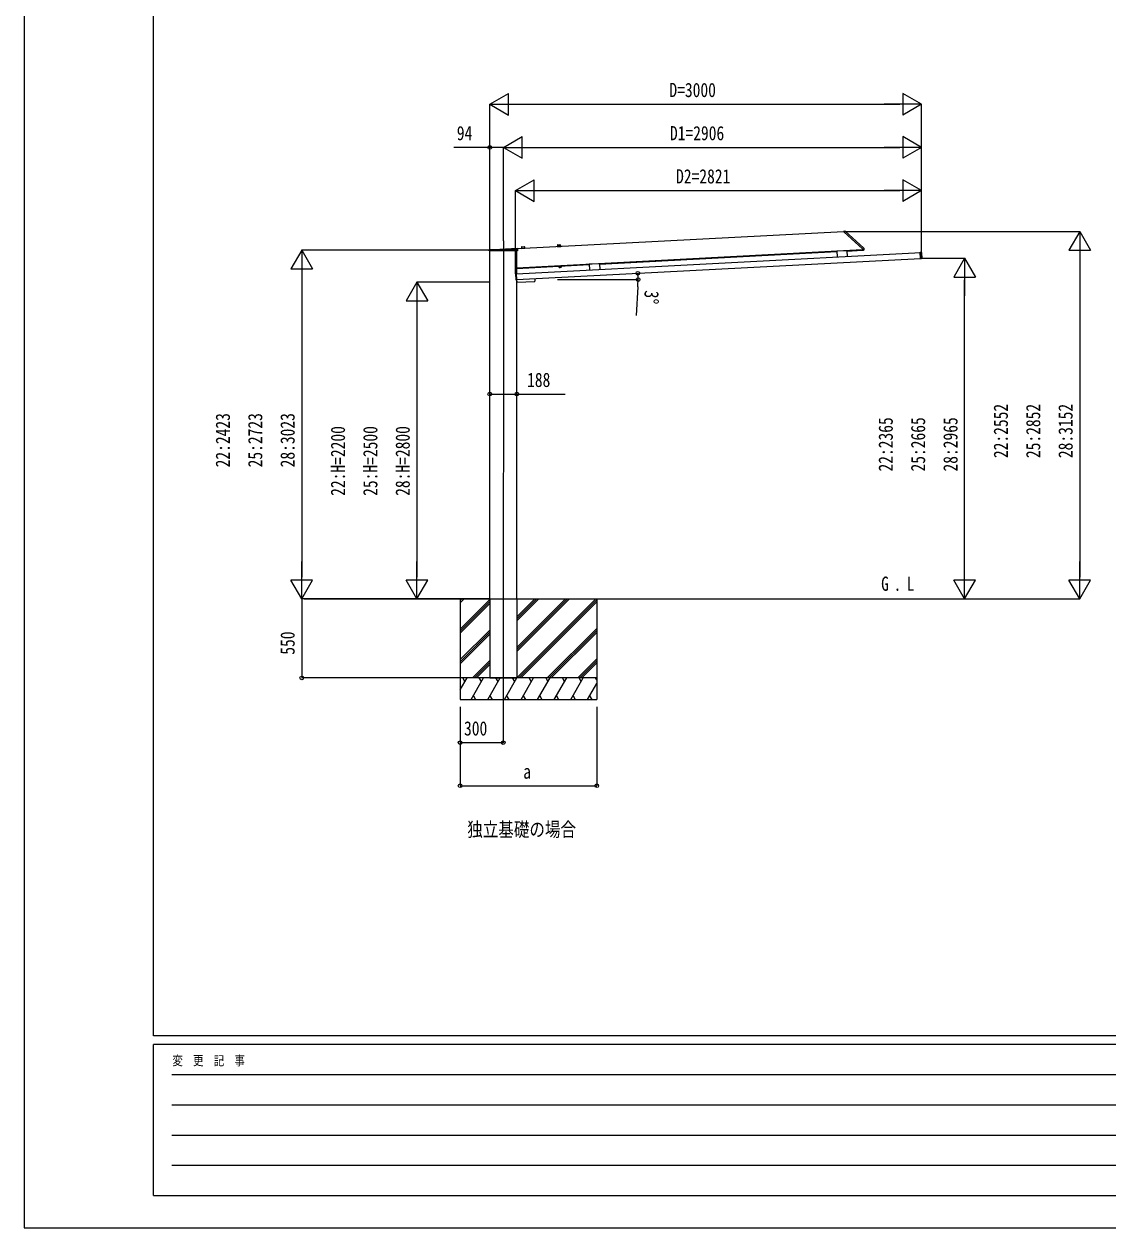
# Model space of a CAD drawing. Units: millimetres, scale not verified. Extents: x -12615 to 12615, y -8910 to 8910.
# Drawn here: x -12615 to -5082, y -8910 to -545 of the extents above; entities that cross this region are included whole.
import ezdxf
from ezdxf.enums import TextEntityAlignment as Align

# ---------------------------------------------------------------- set-up
doc = ezdxf.new("R2010")
doc.units = ezdxf.units.MM
doc.header["$LTSCALE"] = 50
for name, color, linetype in [('0-2_USER1', 3, 'Continuous'), ('0-4_YKK_12', 2, 'Continuous'), ('0-6_YKK_A1', 4, 'Continuous'), ('0-8_YKK_ZWAK', 7, 'Continuous')]:
    doc.layers.add(name, color=color, linetype=linetype)
doc.layers.add('0-7_YKK_D', color=6, linetype='Continuous', lineweight=18)
doc.styles.add('ＭＳ ゴシック', font='')
doc.styles.get('ＭＳ ゴシック').set_extended_font_data('MS Gothic')

msp = doc.modelspace()

# ---------------------------------------------------------------- linework, layer by layer
at = {"layer": '0-4_YKK_12'}
msp.add_line((-9284.04, -2051.11), (-9284.94, -5270.51), dxfattribs=at)
at = {"layer": '0-6_YKK_A1'}
for p, q in [((-9186.76, -2105.46), (-6918.99, -1986.61)), ((-6919.17, -1983.12), (-6911.57, -1983.19)), ((-6919.15, -1983.59), (-6919.17, -1983.12)), ((-6919.15, -1983.59), (-6918.85, -1989.21)), ((-6918.69, -1989.56), (-6789.2, -2106.15)), ((-6908.93, -1984.21), (-6781.07, -2099.34)), ((-9155.11, -2091.88), (-9140.17, -2091.1)), ((-8909.35, -2088.99), (-8909.36, -2090.52)), ((-8909.36, -2090.52), (-8885.4, -2089.26)), ((-8909.36, -2090.52), (-8885.4, -2089.26)), ((-8909.34, -2090.92), (-8909.36, -2090.52)), ((-8909.34, -2090.92), (-8885.38, -2089.66)), ((-8908.88, -2088.49), (-8886.09, -2087.3)), ((-8908.29, -2081.77), (-8908.35, -2088.46)), ((-8905.45, -2078.8), (-8890.52, -2078.02)), ((-8887.38, -2080.67), (-8886.62, -2087.32)), ((-8885.57, -2087.74), (-8885.4, -2089.26)), ((-8885.38, -2089.66), (-8885.4, -2089.26)), ((-9383.6, -2119.83), (-9383.53, -2111.98)), ((-9383.1, -2119.83), (-9383.6, -2119.83)), ((-9185.63, -2119.83), (-9383.1, -2119.83)), ((-9382.53, -2110.99), (-9187.02, -2110.99)), ((-9378.04, -4538), (-9378.04, -2119.83)), ((-9350.29, -2110.92), (-9188.05, -2102.42)), ((-9192.38, -2279.99), (-6380.11, -2132.61)), ((-9191.34, -2279.94), (-9191.34, -2119.83)), ((-9190.29, -2319.94), (-6384.7, -2172.9)), ((-9190.04, -2237.81), (-6788.75, -2111.96)), ((-9190.04, -2279.87), (-9190.04, -2119.83)), ((-9187.01, -2103.3), (-9186.03, -2111.88)), ((-9186.03, -2111.88), (-9186.03, -2111.9)), ((-9186.03, -2111.9), (-9185.13, -2119.83)), ((-9185.13, -2119.83), (-9185.63, -2119.83)), ((-9159.01, -2102.07), (-9159.02, -2103.6)), ((-9159.02, -2103.6), (-9135.05, -2102.35)), ((-9159.02, -2103.6), (-9135.05, -2102.35)), ((-9159, -2104), (-9159.02, -2103.6)), ((-9159, -2104), (-9135.03, -2102.75)), ((-9158.53, -2101.58), (-9135.75, -2100.38)), ((-9157.95, -2094.85), (-9158.01, -2101.55)), ((-9137.04, -2093.76), (-9136.28, -2100.41)), ((-9135.23, -2100.82), (-9135.05, -2102.35)), ((-9135.03, -2102.75), (-9135.05, -2102.35)), ((-8616.31, -2212.75), (-6966.74, -2126.3)), ((-6895.97, -2120.09), (-6966.87, -2123.8)), ((-6966.87, -2123.8), (-6964.81, -2163.25)), ((-6895.97, -2120.09), (-6893.9, -2159.53)), ((-6895.84, -2122.58), (-6788.49, -2116.96)), ((-6789.04, -2106.49), (-6788.95, -2108.1)), ((-6788.9, -2109.04), (-6788.95, -2108.1)), ((-6788.9, -2109.04), (-6781.27, -2109.1)), ((-6788.88, -2109.53), (-6788.9, -2109.04)), ((-6788.88, -2109.53), (-6788.49, -2116.96)), ((-6788.49, -2116.96), (-6780.88, -2116.56)), ((-6781.27, -2109.1), (-6779.86, -2109.12)), ((-6779.75, -2102.1), (-6779.43, -2108.19)), ((-6779.43, -2108.19), (-6779.36, -2109.59)), ((-6391.95, -2133.23), (-6386.79, -2132.96)), ((-6385.67, -2131.52), (-6386.87, -2131.58)), ((-6386.85, -2131.93), (-6386.87, -2131.58)), ((-6386.87, -2131.58), (-6386.87, -2131.58)), ((-6386.82, -2132.43), (-6386.85, -2131.93)), ((-6384.67, -2173.45), (-6386.82, -2132.43)), ((-6385.67, -2131.52), (-6385.67, -2131.52)), ((-6385.07, -2131.38), (-6379.18, -2131.07)), ((-6384.64, -2173.95), (-6384.67, -2173.45)), ((-6384.64, -2173.95), (-6384.63, -2174.3)), ((-6384.63, -2174.3), (-6383.43, -2174.24)), ((-6384.63, -2174.3), (-6384.63, -2174.3)), ((-6383.43, -2174.24), (-6383.43, -2174.24)), ((-6376.93, -2174.01), (-6382.82, -2174.32)), ((-6378.66, -2131.54), (-6376.46, -2173.49)), ((-9189.78, -2242.8), (-9190.04, -2237.85)), ((-9189.78, -2242.8), (-8687.21, -2216.47)), ((-8882.53, -2229.91), (-8897.52, -2230.69)), ((-8897.52, -2230.69), (-8897.26, -2235.6)), ((-8896.23, -2236.13), (-8897.26, -2235.6)), ((-8897.06, -2230.67), (-8897.15, -2229.07)), ((-8883.24, -2235.45), (-8896.23, -2236.13)), ((-8893.77, -2230.5), (-8893.51, -2235.41)), ((-8886.27, -2230.1), (-8886.02, -2235.02)), ((-8883.24, -2235.45), (-8882.27, -2234.82)), ((-8883.07, -2228.33), (-8882.98, -2229.93)), ((-8882.53, -2229.91), (-8882.27, -2234.82)), ((-8616.44, -2210.25), (-8687.34, -2213.97)), ((-8687.34, -2213.97), (-8685.27, -2253.41)), ((-8616.44, -2210.25), (-8614.37, -2249.7)), ((-9200.62, -2279.43), (-9198.43, -2321.38)), ((-9194.26, -2278.6), (-9200.15, -2278.91)), ((-9197.9, -2321.85), (-9192.01, -2321.54)), ((-9193.65, -2278.68), (-9192.46, -2278.62)), ((-9193.65, -2278.68), (-9193.65, -2278.68)), ((-9192.44, -2278.97), (-9192.46, -2278.62)), ((-9192.46, -2278.62), (-9192.46, -2278.62)), ((-9192.41, -2279.46), (-9192.44, -2278.97)), ((-9190.26, -2320.49), (-9192.41, -2279.46)), ((-9191.9, -2321.52), (-9191.01, -2338.5)), ((-9190.22, -2321.34), (-9191.42, -2321.4)), ((-9191.42, -2321.4), (-9191.42, -2321.4)), ((-9191.34, -4538), (-9191.34, -2321.4)), ((-9191.34, -2338), (-9191.04, -2338)), ((-9190.24, -2320.99), (-9190.26, -2320.49)), ((-9190.24, -2320.99), (-9190.22, -2321.34)), ((-9190.22, -2321.34), (-9190.22, -2321.34)), ((-9190.04, -4538), (-9190.04, -2339.45)), ((-9189.96, -2339.45), (-9065.63, -2332.93)), ((-9065.66, -2313.4), (-9064.69, -2331.88)), ((-10668.44, -4538), (-6078.04, -4538)), ((-9584.94, -4538), (-9584.94, -5238)), ((-9584.94, -4565.38), (-9557.56, -4538)), ((-9584.94, -4551.24), (-9571.7, -4538)), ((-9584.94, -4749.23), (-9378.94, -4543.23)), ((-9584.94, -4763.37), (-9378.94, -4557.37)), ((-9584.94, -4777.51), (-9378.94, -4571.51)), ((-9378.04, -4538), (-9378.04, -5088)), ((-9191.34, -4538), (-9191.34, -5088)), ((-9191.08, -5088), (-8641.08, -4538)), ((-9190.94, -4904.01), (-8824.93, -4538)), ((-9190.94, -4875.73), (-8853.21, -4538)), ((-9190.94, -4889.87), (-8839.07, -4538)), ((-9190.94, -4691.88), (-9037.06, -4538)), ((-9190.94, -4677.74), (-9051.2, -4538)), ((-9190.94, -4663.6), (-9065.34, -4538)), ((-9176.94, -5088), (-8634.94, -4546)), ((-9162.8, -5088), (-8634.94, -4560.15)), ((-8634.94, -4538), (-8634.94, -5238)), ((-9584.94, -4961.36), (-9378.94, -4755.36)), ((-8978.95, -5088), (-8634.94, -4743.99)), ((-8964.81, -5088), (-8634.94, -4758.14)), ((-9584.94, -4975.5), (-9378.94, -4769.5)), ((-9584.94, -4989.64), (-9378.94, -4783.65)), ((-8950.66, -5088), (-8634.94, -4772.28)), ((-9499.45, -5088), (-9378.94, -4967.49)), ((-9485.31, -5088), (-9378.94, -4981.63)), ((-9471.16, -5088), (-9378.94, -4995.78)), ((-8766.82, -5088), (-8634.94, -4956.12)), ((-8752.67, -5088), (-8634.94, -4970.27)), ((-8738.53, -5088), (-8634.94, -4984.41)), ((-8634.94, -5088), (-9584.94, -5088)), ((-9584.94, -5171.83), (-9536.54, -5088)), ((-9551.54, -5113.98), (-9566.54, -5088)), ((-9507.67, -5238), (-9421.07, -5088)), ((-9436.07, -5113.98), (-9451.07, -5088)), ((-9392.2, -5238), (-9305.6, -5088)), ((-9378.04, -5088), (-9191.34, -5088)), ((-9320.6, -5113.98), (-9335.6, -5088)), ((-9276.73, -5238), (-9190.13, -5088)), ((-9205.13, -5113.98), (-9220.13, -5088)), ((-9161.26, -5238), (-9074.66, -5088)), ((-9089.66, -5113.98), (-9104.66, -5088)), ((-9045.79, -5238), (-8959.19, -5088)), ((-8989.19, -5088), (-8974.19, -5113.98)), ((-8930.32, -5238), (-8843.72, -5088)), ((-8858.72, -5113.98), (-8873.72, -5088)), ((-8814.85, -5238), (-8728.25, -5088)), ((-8743.25, -5113.98), (-8758.25, -5088)), ((-8634.94, -5101.58), (-8642.78, -5088)), ((-8699.38, -5238), (-8634.94, -5126.38)), ((-9584.94, -5238), (-8634.94, -5238)), ((-9492.68, -5212.02), (-9477.68, -5238)), ((-9377.2, -5212.02), (-9362.2, -5238)), ((-9261.73, -5212.02), (-9246.74, -5238)), ((-9146.26, -5212.02), (-9131.27, -5238)), ((-9030.79, -5212.02), (-9015.8, -5238)), ((-8915.32, -5212.02), (-8900.33, -5238)), ((-8799.85, -5212.02), (-8784.86, -5238)), ((-8684.38, -5212.02), (-8669.38, -5238))]:
    msp.add_line(p, q, dxfattribs=at)
msp.add_lwpolyline([(-6779.36, -2109.59), (-6779, -2116.46), (-6780.88, -2116.56)], dxfattribs=at)
msp.add_lwpolyline([(-8898.68, -2227.55), (-8881.7, -2226.66), (-8881.62, -2228.26), (-8898.59, -2229.15)], close=True, dxfattribs=at)
for centre, radius, start, end in [((-6918.35, -1989.19), 0.5, 183, 228), ((-6911.61, -1987.19), 4, 48, 89.5), ((-9140.02, -2094.1), 3, 6.5, 93), ((-8908.85, -2088.99), 0.5, 93, 179.5), ((-8905.29, -2081.79), 3, 93, 179.5), ((-8890.36, -2081.01), 3, 6.5, 93), ((-8886.07, -2087.8), 0.5, 6.5, 93), ((-9382.53, -2111.99), 1, 90, 176.5048), ((-9382.53, -2111.99), 1, 176.5048, 179.5), ((-9352.91, -2060.99), 50, 270, 273.00032), ((-9188, -2103.42), 1, 6.5, 93.00032), ((-9187.02, -2111.99), 1, 6.5, 90), ((-9158.51, -2102.07), 0.5, 93, 179.5), ((-9154.95, -2094.88), 3, 93, 179.5), ((-9135.73, -2100.88), 0.5, 6.5, 93), ((-6789.53, -2106.52), 0.5, 3, 48), ((-6783.75, -2102.31), 4, 3, 48), ((-6779.86, -2109.62), 0.5, 3, 89.5), ((-6385.63, -2128.65), 2.86, 272.73957, 279.49104), ((-6383.11, -2178.51), 4.28, 87.31821, 94.21342), ((-8895.53, -2232.77), 3.32, 238.61575, 307.38425), ((-8890.38, -2223.39), 12.42, 255.41205, 290.58795), ((-8884.29, -2232.18), 3.32, 238.61575, 307.38425), ((-9194, -2275.83), 2.86, 266.50896, 273.26043), ((-9191.28, -2325.68), 4.28, 91.78658, 98.68179), ((-9190.02, -2338.45), 1, 183, 273), ((-9065.69, -2331.93), 1, 273, 3)]:
    msp.add_arc(centre, radius, start, end, dxfattribs=at)
for centre, major_axis, ratio, start_param, end_param in [((-6385.67, -2131.48), (0.599, 0.031), 0.061163, 4.712389, 5.0226887), ((-6385.06, -2131.68), (0.016, -0.3), 0.998135, 3.1415927, 3.9550709), ((-6382.84, -2174.02), (0.016, -0.3), 0.998135, 5.4698366, 6.2831853), ((-6379.16, -2131.57), (0.336, 0.373), 0.99628, 5.4996506, 7.06672), ((-6376.96, -2173.51), (0.373, -0.336), 0.99628, 5.4996506, 7.06672), ((-9200.12, -2279.41), (-0.373, 0.336), 0.99628, 5.4996506, 7.06672), ((-9197.93, -2321.35), (-0.336, -0.373), 0.99628, 5.4996506, 7.06672), ((-9194.24, -2278.9), (0.016, -0.3), 0.998135, 2.3281144, 3.1415927), ((-9193.66, -2278.64), (-0.599, -0.031), 0.061163, 1.2604966, 1.5707963), ((-9192.03, -2321.24), (0.016, -0.3), 0.998135, 0, 0.8133487)]:
    msp.add_ellipse(centre, major_axis=major_axis, ratio=ratio, start_param=start_param, end_param=end_param, dxfattribs=at)
at = {"layer": '0-7_YKK_D'}
for p, q in [((-9378.04, -1101.91), (-9248.14, -1026.91)), ((-9248.14, -1176.91), (-9248.14, -1026.91)), ((-6378.04, -1101.91), (-6507.94, -1026.91)), ((-6507.94, -1026.91), (-6507.94, -1176.91)), ((-9378.04, -2104), (-9378.04, -1100.91)), ((-9378.04, -1101.91), (-9248.14, -1176.91)), ((-9378.04, -1101.91), (-9118.23, -1101.91)), ((-9228.04, -1101.91), (-6528.04, -1101.91)), ((-6378.04, -1101.91), (-6637.85, -1101.91)), ((-6378.04, -1101.91), (-6507.94, -1176.91)), ((-6378.04, -2171.08), (-6378.04, -1100.91)), ((-9284.04, -1401.91), (-9154.14, -1326.91)), ((-9154.14, -1476.91), (-9154.14, -1326.91)), ((-6378.04, -1401.91), (-6507.94, -1326.91)), ((-6507.94, -1326.91), (-6507.94, -1476.91)), ((-9378.04, -2114), (-9378.04, -1400.91)), ((-9284.04, -2050.11), (-9284.04, -1400.91)), ((-9284.04, -2050.11), (-9284.04, -1400.91)), ((-9284.04, -1401.91), (-9154.14, -1476.91)), ((-9284.04, -1401.91), (-9024.23, -1401.91)), ((-9134.04, -1401.91), (-6528.04, -1401.91)), ((-6378.04, -1401.91), (-6637.85, -1401.91)), ((-6378.04, -1401.91), (-6507.94, -1476.91)), ((-6378.04, -2171.08), (-6378.04, -1400.91)), ((-9199.04, -1701.91), (-9069.14, -1626.91)), ((-9069.14, -1776.91), (-9069.14, -1626.91)), ((-6378.04, -1701.91), (-6507.94, -1626.91)), ((-6507.94, -1626.91), (-6507.94, -1776.91)), ((-9199.04, -2279.84), (-9199.04, -1700.91)), ((-9199.04, -1701.91), (-9069.14, -1776.91)), ((-9199.04, -1701.91), (-8939.24, -1701.91)), ((-9049.04, -1701.91), (-6528.04, -1701.91)), ((-6378.04, -1701.91), (-6637.85, -1701.91)), ((-6378.04, -1701.91), (-6507.94, -1776.91)), ((-6378.04, -2171.08), (-6378.04, -1700.91)), ((-6910, -1986.19), (-5277.04, -1986.19)), ((-5278.04, -1986.19), (-5353.04, -2116.09)), ((-5278.04, -1986.19), (-5203.04, -2116.09)), ((-5278.04, -1986.19), (-5278.04, -2246)), ((-10684.94, -2115), (-10759.94, -2244.9)), ((-9379.04, -2115), (-10685.94, -2115)), ((-10684.94, -2115), (-10609.94, -2244.9)), ((-10684.94, -2115), (-10684.94, -2374.81)), ((-6377.02, -2172.55), (-6077.04, -2172.55)), ((-6078.04, -2172.55), (-6153.04, -2302.46)), ((-6078.04, -2172.55), (-6003.04, -2302.46)), ((-6078.04, -2172.55), (-6078.04, -2432.36)), ((-5353.04, -2116.09), (-5203.04, -2116.09)), ((-5278.04, -2136.19), (-5278.04, -4388)), ((-10759.94, -2244.9), (-10609.94, -2244.9)), ((-10684.94, -2265), (-10684.94, -4388)), ((-9884.94, -2338), (-9959.94, -2467.9)), ((-9379.04, -2338), (-9885.94, -2338)), ((-9884.94, -2338), (-9809.94, -2467.9)), ((-9884.94, -2338), (-9884.94, -2597.81)), ((-8906.65, -2319.99), (-8346.96, -2319.99)), ((-6153.04, -2302.46), (-6003.04, -2302.46)), ((-6078.04, -4388), (-6078.04, -2322.55)), ((-8349.51, -2370.97), (-8361.5, -2569.01)), ((-9959.94, -2467.9), (-9809.94, -2467.9)), ((-9884.94, -2488), (-9884.94, -4388)), ((-10684.94, -4538), (-10684.94, -4278.19)), ((-9884.94, -4538), (-9884.94, -4278.19)), ((-6078.04, -4538), (-6078.04, -4278.19)), ((-5278.04, -4538), (-5278.04, -4278.19)), ((-10684.94, -4538), (-10759.94, -4408.1)), ((-10609.94, -4408.1), (-10759.94, -4408.1)), ((-10684.94, -4538), (-10609.94, -4408.1)), ((-9884.94, -4538), (-9959.94, -4408.1)), ((-9809.94, -4408.1), (-9959.94, -4408.1)), ((-9884.94, -4538), (-9809.94, -4408.1)), ((-6078.04, -4538), (-6153.04, -4408.1)), ((-6003.04, -4408.1), (-6153.04, -4408.1)), ((-6078.04, -4538), (-6003.04, -4408.1)), ((-5278.04, -4538), (-5353.04, -4408.1)), ((-5203.04, -4408.1), (-5353.04, -4408.1)), ((-5278.04, -4538), (-5203.04, -4408.1)), ((-9459.64, -4538), (-10685.94, -4538)), ((-10684.94, -4538), (-10684.94, -5088)), ((-9379.04, -4538), (-9885.94, -4538)), ((-6077.04, -4538), (-5277.04, -4538)), ((-9585.94, -5088), (-10685.94, -5088)), ((-9584.94, -5288), (-9584.94, -5539)), ((-9584.94, -5288), (-9584.94, -5839)), ((-9284.94, -5271.51), (-9284.94, -5539)), ((-8634.94, -5288), (-8634.94, -5839)), ((-9584.94, -5538), (-9284.94, -5538)), ((-9584.94, -5838), (-8634.94, -5838))]:
    msp.add_line(p, q, dxfattribs=at)
for points in [[(-9284.04, -1401.91), (-9378.04, -1401.91), (-9627.44, -1401.91)], [(-9378.04, -3116.32), (-9190.04, -3116.32), (-8854.24, -3116.32)]]:
    msp.add_lwpolyline(points, dxfattribs=at)
for centre in [(-9378.04, -1401.91), (-8349.12, -2275.85), (-8347.96, -2319.99), (-9378.04, -3116.32), (-9190.04, -3116.32), (-10684.94, -5088), (-9584.94, -5538), (-9284.94, -5538), (-9584.94, -5838), (-8634.94, -5838)]:
    msp.add_circle(centre, 12.75, dxfattribs=at)
for start, end in [(356.53473, 0), (0, 3)]:
    msp.add_arc((-9191.34, -2319.99), 843.38, start, end, dxfattribs=at)
at = {"layer": '0-8_YKK_ZWAK'}
for p, q in [((-11714.94, -7575), (-11714.94, 8325)), ((11685.06, -7575), (-11714.94, -7575)), ((-3914.94, -7635), (-11714.94, -7635)), ((-11714.94, -8685), (-11714.94, -7635)), ((-11587.44, -7845), (-4064.94, -7845)), ((-11587.44, -8055), (-4064.94, -8055)), ((-11587.44, -8265), (-4064.94, -8265)), ((-11587.44, -8475), (-4064.94, -8475)), ((-11714.94, -8685), (-3914.94, -8685))]:
    msp.add_line(p, q, dxfattribs=at)
msp.add_lwpolyline([(-12615, -8910), (12615, -8910), (12615, 8910), (-12615, 8910)], close=True, dxfattribs=at)

# ---------------------------------------------------------------- texts
at = {"layer": '0-2_USER1', "style": 'ＭＳ ゴシック', "width": 0.8}
for s, p in [('G', (-6658.44, -4512.69)), ('L', (-6481.12, -4512.69)), ('.', (-6572.04, -4512.69)), ('独立基礎の場合', (-9535, -6220))]:
    msp.add_text(s, height=98.97, dxfattribs=at).set_placement(p, align=Align.BOTTOM_LEFT)
at = {"layer": '0-7_YKK_D', "style": 'ＭＳ ゴシック', "width": 0.8}
for s, p in [('D=3000', (-8130.04, -1081.91)), ('94', (-9607.44, -1381.91)), ('D1=2906', (-8126.24, -1381.91)), ('D2=2821', (-8083.74, -1681.91)), ('188', (-9119.04, -3096.32)), ('300', (-9557.34, -5518)), ('a', (-9145.94, -5818))]:
    msp.add_text(s, height=98.97, dxfattribs=at).set_placement(p, align=Align.BOTTOM_LEFT)
for s, rotation, p in [('3°', 266.535, (-8330.75, -2392.14)), ('22:2423', 90, (-11154.94, -3625.3)), ('25:2723', 90, (-10929.94, -3625.3)), ('28:3023', 90, (-10704.94, -3625.3)), ('22:2552', 90, (-5748.04, -3560.9)), ('25:2852', 90, (-5523.04, -3560.9)), ('28:3152', 90, (-5298.04, -3560.9)), ('22:H=2200', 90, (-10354.94, -3823.2)), ('25:H=2500', 90, (-10129.94, -3823.2)), ('28:H=2800', 90, (-9904.94, -3823.2)), ('22:2365', 90, (-6548.04, -3654.08)), ('25:2665', 90, (-6323.04, -3654.08)), ('28:2965', 90, (-6098.04, -3654.08)), ('550', 90, (-10704.94, -4927.08))]:
    msp.add_text(s, height=98.97, rotation=rotation, dxfattribs=at).set_placement(p, align=Align.BOTTOM_LEFT)
at = {"layer": '0-8_YKK_ZWAK', "style": 'ＭＳ ゴシック', "width": 0.8}
msp.add_text('変  更  記  事', height=65.98, dxfattribs=at).set_placement((-11583.93, -7800), align=Align.BOTTOM_LEFT)

doc.saveas('drawing.dxf')
